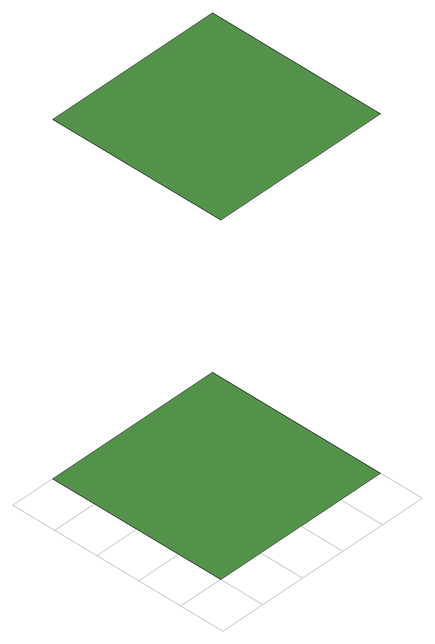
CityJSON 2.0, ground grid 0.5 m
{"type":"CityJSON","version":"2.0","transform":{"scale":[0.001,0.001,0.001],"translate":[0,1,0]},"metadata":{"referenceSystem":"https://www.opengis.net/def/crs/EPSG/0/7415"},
"CityObjects":{
"tree1":{"type":"SolitaryVegetationObject","attributes":{"species":"Quercus"},"geometry":[{"type":"MultiSurface","lod":"1","boundaries":[[[0,1,2,3]],[[4,5,6,7]]]}]}
},
"vertices":[
[0,0,0],[2000,0,0],[2000,2000,0],[0,2000,0],[0,0,4000],[2000,0,4000],[2000,2000,4000],[0,2000,4000]
]}
